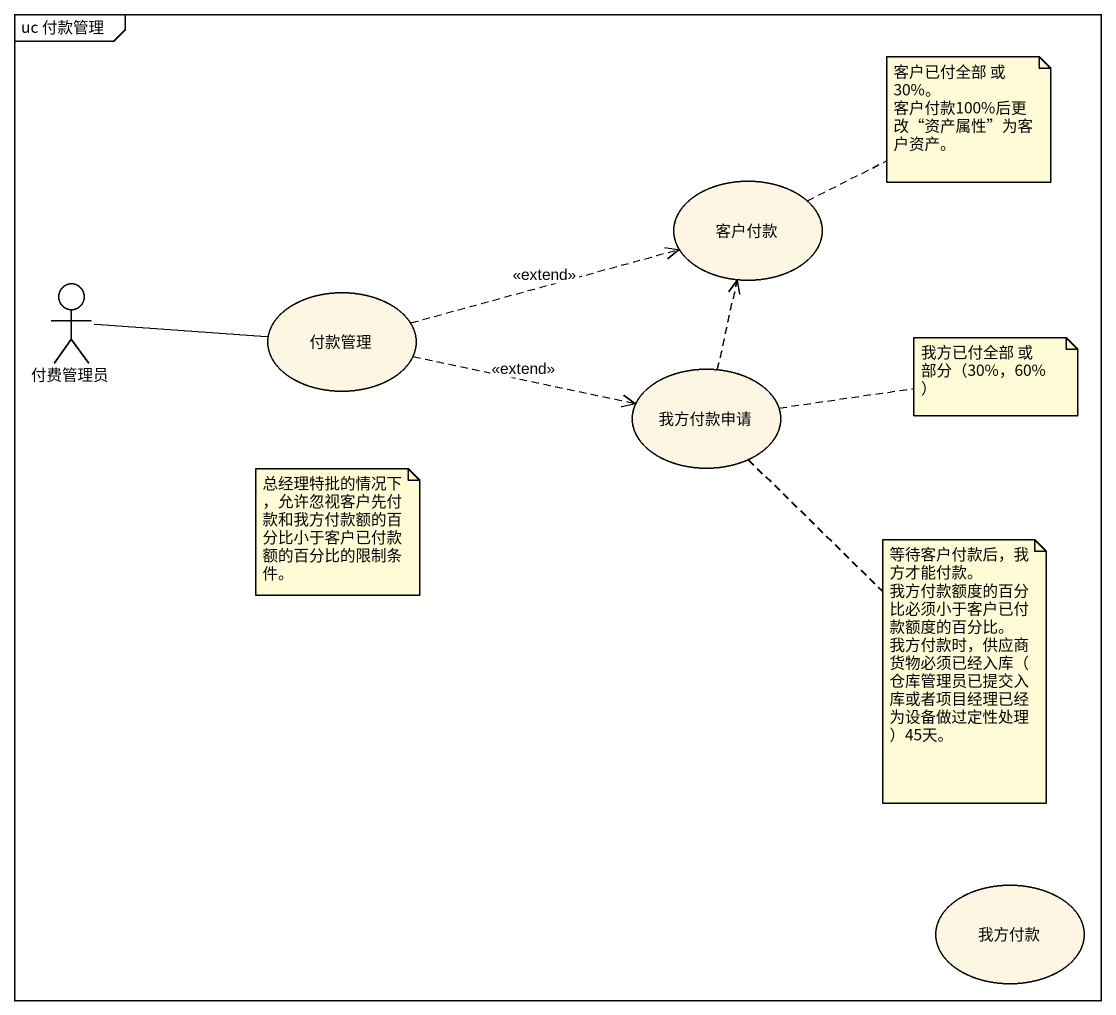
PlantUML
@startuml
mainframe uc 付款管理
usecase 客户付款
actor 付费管理员
usecase 付款管理
usecase 我方付款申请
usecase 我方付款
付费管理员 -right- 付款管理
付款管理 .right.> 客户付款 : <<extend>>
付款管理 .right.> 我方付款申请 : <<extend>>
我方付款申请 .up.> 客户付款
note right of 客户付款
  客户已付全部 或 30%。
  客户付款100%后更改“资产属性”为客户资产。
end note
note right of 我方付款申请 : 我方已付全部 或 部分（30%，60%）
note as N3
  总经理特批的情况下，允许忽视客户先付款和我方付款额的百分比小于客户已付款额的百分比的限制条件。
end note
note bottom of 我方付款申请
  等待客户付款后，我方才能付款。
  我方付款额度的百分比必须小于客户已付款额度的百分比。
  我方付款时，供应商货物必须已经入库（仓库管理员已提交入库或者项目经理已经为设备做过定性处理）45天。
end note
@enduml
